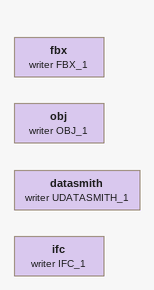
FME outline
fbx (writer FBX_1)
obj (writer OBJ_1)
datasmith (writer UDATASMITH_1)
ifc (writer IFC_1)
